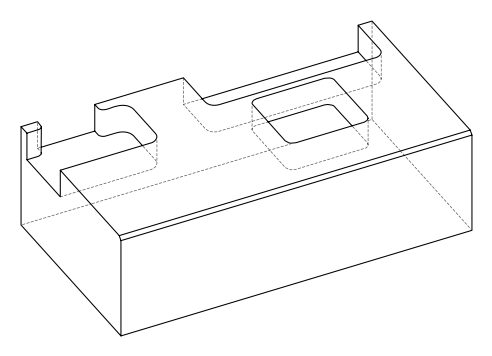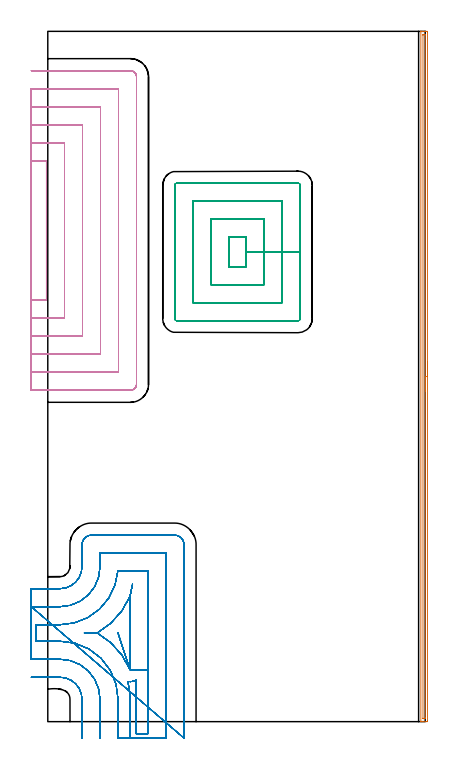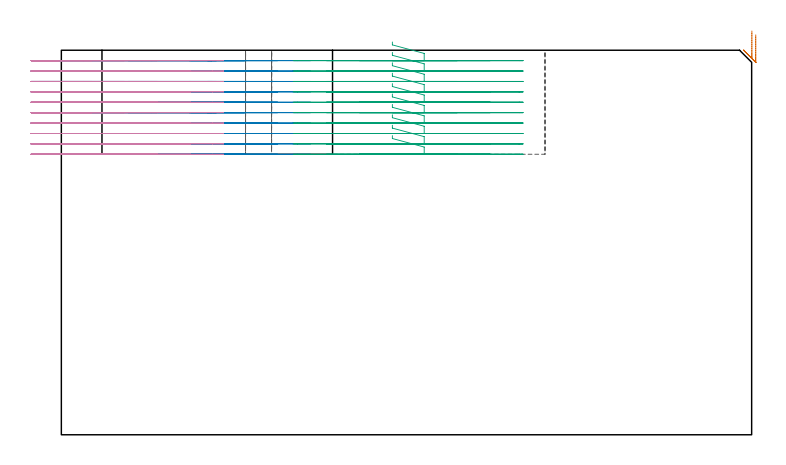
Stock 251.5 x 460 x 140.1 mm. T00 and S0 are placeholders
(PLAN: 4 operations, 1 tool changes, 117.5 min)
(1 AREA_MILL | FG_CHAMFER_SURFACE | UGT0205_001 | 7.53 min | 4453 mm3)
(2 MILL_OPEN_POCKET | POCKET_OPEN | NXT0201_012 | Follow Part, ap 4, ae 75% | 32.25 min | 460714 mm3)
(3 MILL_RECTANGULAR_POCKET | POCKET_RECTANGULAR_STRAIGHT | NXT0201_012 | Follow Part, ap 4, ae 75% | 18.3 min | 403357 mm3)
(4 MILL_SLOT | SLOT_PARTIAL_RECTANGULAR | NXT0201_012 | Follow Part, ap 4, ae 75% | 59.38 min | 580088 mm3)
(TOOL UGT0205_001 | Chamfer Mill 20 x 3 x 45 deg. | D20 FL50 Z2)
(TOOL NXT0201_012 | ENDMILL 16mm [2P460-1600-NA 1630] | D16 FL38 Z6)
(OP 1 AREA_MILL)
G17 G21 G94 G90
T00 M6
G54
G17 G0 G90 X253. Y240. S1061 M3
G43 Z150.1 H0
Z145.7
G94 G1 Y239.962 Z144.828 F250.
Y239.848 Z143.963
Y239.659 Z143.112
Y239.397 Z142.28
Y239.063 Z141.474
Y238.66 Z140.7
Y238.192 Z139.964
Y237.661 Z139.272
Y237.071 Z138.629
Y236.428 Z138.04
Y235.736 Z137.508
Y235. Z137.04
Y234.226 Z136.637
Y233.42 Z136.303
Y232.588 Z136.041
Y231.737 Z135.852
Y230.872 Z135.738
Y230. Z135.7
X252.999 Y0.63 Z135.701
X252.996 Y0.189 Z135.702
X252.991 Y0.01 Z135.705
X252.561 Y0. Z136.134
X249.919 Z138.775
X249.198 Z139.502
X248.96 Z139.74
X248.599 Z140.091
Y0.004 Z140.092
X248.6 Y0.183 Z140.1
Y459.817
X248.599 Y459.996 Z140.092
Y459.997 Z140.091
X248.959 Y460. Z139.741
X249.198 Z139.502
X249.919 Z138.775
X251.161 Z137.536
X251.681 Z137.014
X252.301 Z136.394
X252.561 Y459.997 Z136.134
X252.991 Y459.99 Z135.705
X252.996 Y459.811 Z135.702
X252.999 Y459.37 Z135.701
X253. Y230. Z135.7
X251.586 Z137.114
X251.585 Y2.516 Z137.115
X251.584 Y2.419 Z137.116
X251.579 Y2.029 Z137.121
X251.203 Y2.009 Z137.497
X250.8 Y2.003 Z137.9
X250.331 Y2. Z138.369
X250.109 Y2.002 Z138.591
X250.074 Y2.004 Z138.626
X250.039 Y2.01 Z138.661
X250.021 Y2.016 Z138.679
X250.02 Y2.043 Z138.68
X250.015 Y2.322 Z138.685
Y457.484
X250.016 Y457.581 Z138.684
X250.021 Y457.971 Z138.679
X250.397 Y457.991 Z138.303
X250.8 Y457.997 Z137.9
X251.269 Y458. Z137.431
X251.491 Y457.998 Z137.209
X251.526 Y457.996 Z137.174
X251.561 Y457.99 Z137.139
X251.579 Y457.984 Z137.121
X251.58 Y457.957 Z137.12
X251.585 Y457.678 Z137.115
X251.586 Y230. Z137.114
Y229.129 Z137.152
Y228.264 Z137.266
Y227.412 Z137.455
Y226.58 Z137.717
Y225.774 Z138.051
Y225. Z138.454
Y224.264 Z138.923
Y223.572 Z139.454
Y222.929 Z140.043
Y222.34 Z140.686
Y221.809 Z141.378
Y221.34 Z142.114
Y220.937 Z142.888
Y220.603 Z143.694
Y220.341 Z144.526
Y220.152 Z145.378
Y220.038 Z146.243
Y220. Z147.114
G0 Z150.1
M5
M2
(OP 2 MILL_OPEN_POCKET)
G17 G21 G94 G90
T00 M6
G54
G17 G0 G90 X54.8 Y-11. S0 M3
G43 Z150.1 H1
Z136.31
G94 G1 Y-8. F250.
Y14.9 F500.
G3 X53.262 Y26.788 R46.7
X58.8 Y27.71 R8.
G1 Y-8.
X66.8
Y34.638
X54.8
X46.8 Y59.036
Y59.164
X46.727 Y59.1
X46.8 Y59.036
X54.8 Y34.638
Y83.562
X56.501 Y91.749
X54.8 Y83.562
G2 X32.936 Y59.1 R50.7
G1 X24.361
X32.936
G2 X54.8 Y34.638 R50.7
G1 X66.8
Y100.3
X46.684
G2 X8.1 Y64.6 R38.7
G1 X-8.
Y53.6
X8.1
G2 X46.8 Y14.9 R38.7
G1 Y-8.
Y-11. F250.
X78.8
Y-8.
Y112.3 F500.
X34.8
Y103.3
G2 X8.1 Y76.6 R26.7
G1 X-8.
X-11. F250.
X90.8 Y-11. F500.
Y-8. F250.
Y117.9 F500.
G3 X84.4 Y124.3 R6.4
G1 X29.2
G3 X22.8 Y117.9 R6.4
G1 Y103.3
G2 X8.1 Y88.6 R14.7
G1 X-8.
X-11. F250.
Y41.6
X-8.
X8.1 F500.
G2 X34.8 Y14.9 R26.7
G1 Y-8.
Y-11. F250.
G0 Z150.1
X-11. Y29.6
Z136.31
G1 X-8.
X8.1 F500.
G2 X22.8 Y14.9 R14.7
G1 Y-8.
Y-11. F250.
G0 X54.8 Z132.52
G1 Y-8.
Y14.9 F500.
G3 X53.262 Y26.788 R46.7
X58.8 Y27.71 R8.
G1 Y-8.
X66.8
Y34.638
X54.8
X46.8 Y59.036
Y59.164
X46.727 Y59.1
X46.8 Y59.036
X54.8 Y34.638
Y83.562
X56.501 Y91.749
X54.8 Y83.562
G2 X32.936 Y59.1 R50.7
G1 X24.361
X32.936
G2 X54.8 Y34.638 R50.7
G1 X66.8
Y100.3
X46.684
G2 X8.1 Y64.6 R38.7
G1 X-8.
Y53.6
X8.1
G2 X46.8 Y14.9 R38.7
G1 Y-8.
Y-11. F250.
X78.8
Y-8.
Y112.3 F500.
X34.8
Y103.3
G2 X8.1 Y76.6 R26.7
G1 X-8.
X-11. F250.
X90.8 Y-11. F500.
Y-8. F250.
Y117.9 F500.
G3 X84.4 Y124.3 R6.4
G1 X29.2
G3 X22.8 Y117.9 R6.4
G1 Y103.3
G2 X8.1 Y88.6 R14.7
G1 X-8.
X-11. F250.
Y41.6
X-8.
X8.1 F500.
G2 X34.8 Y14.9 R26.7
G1 Y-8.
Y-11. F250.
G0 Z150.1
X-11. Y29.6
Z132.52
G1 X-8.
X8.1 F500.
G2 X22.8 Y14.9 R14.7
G1 Y-8.
Y-11. F250.
G0 X54.8 Z128.73
G1 Y-8.
Y14.9 F500.
G3 X53.262 Y26.788 R46.7
X58.8 Y27.71 R8.
G1 Y-8.
X66.8
Y34.638
X54.8
X46.8 Y59.036
Y59.164
X46.727 Y59.1
X46.8 Y59.036
X54.8 Y34.638
Y83.562
X56.501 Y91.749
X54.8 Y83.562
G2 X32.936 Y59.1 R50.7
G1 X24.361
X32.936
G2 X54.8 Y34.638 R50.7
G1 X66.8
Y100.3
X46.684
G2 X8.1 Y64.6 R38.7
G1 X-8.
Y53.6
X8.1
G2 X46.8 Y14.9 R38.7
G1 Y-8.
Y-11. F250.
X78.8
Y-8.
Y112.3 F500.
X34.8
Y103.3
G2 X8.1 Y76.6 R26.7
G1 X-8.
X-11. F250.
X90.8 Y-11. F500.
Y-8. F250.
Y117.9 F500.
G3 X84.4 Y124.3 R6.4
G1 X29.2
G3 X22.8 Y117.9 R6.4
G1 Y103.3
G2 X8.1 Y88.6 R14.7
G1 X-8.
X-11. F250.
Y41.6
X-8.
X8.1 F500.
G2 X34.8 Y14.9 R26.7
G1 Y-8.
Y-11. F250.
G0 Z150.1
X-11. Y29.6
Z128.73
G1 X-8.
X8.1 F500.
G2 X22.8 Y14.9 R14.7
G1 Y-8.
Y-11. F250.
G0 X54.8 Z124.94
G1 Y-8.
Y14.9 F500.
G3 X53.262 Y26.788 R46.7
X58.8 Y27.71 R8.
G1 Y-8.
X66.8
Y34.638
X54.8
X46.8 Y59.036
Y59.164
X46.727 Y59.1
X46.8 Y59.036
X54.8 Y34.638
Y83.562
X56.501 Y91.749
X54.8 Y83.562
G2 X32.936 Y59.1 R50.7
G1 X24.361
X32.936
G2 X54.8 Y34.638 R50.7
G1 X66.8
Y100.3
X46.684
G2 X8.1 Y64.6 R38.7
G1 X-8.
Y53.6
X8.1
G2 X46.8 Y14.9 R38.7
G1 Y-8.
Y-11. F250.
X78.8
Y-8.
Y112.3 F500.
X34.8
Y103.3
G2 X8.1 Y76.6 R26.7
G1 X-8.
X-11. F250.
X90.8 Y-11. F500.
Y-8. F250.
Y117.9 F500.
G3 X84.4 Y124.3 R6.4
G1 X29.2
G3 X22.8 Y117.9 R6.4
G1 Y103.3
G2 X8.1 Y88.6 R14.7
G1 X-8.
X-11. F250.
Y41.6
X-8.
X8.1 F500.
G2 X34.8 Y14.9 R26.7
G1 Y-8.
Y-11. F250.
G0 Z150.1
X-11. Y29.6
Z124.94
G1 X-8.
X8.1 F500.
G2 X22.8 Y14.9 R14.7
G1 Y-8.
Y-11. F250.
G0 X54.8 Z121.15
G1 Y-8.
Y14.9 F500.
G3 X53.262 Y26.788 R46.7
X58.8 Y27.71 R8.
G1 Y-8.
X66.8
Y34.638
X54.8
X46.8 Y59.036
Y59.164
X46.727 Y59.1
X46.8 Y59.036
X54.8 Y34.638
Y83.562
X56.501 Y91.749
X54.8 Y83.562
G2 X32.936 Y59.1 R50.7
G1 X24.361
X32.936
G2 X54.8 Y34.638 R50.7
G1 X66.8
Y100.3
X46.684
G2 X8.1 Y64.6 R38.7
G1 X-8.
Y53.6
X8.1
G2 X46.8 Y14.9 R38.7
G1 Y-8.
Y-11. F250.
X78.8
Y-8.
Y112.3 F500.
X34.8
Y103.3
G2 X8.1 Y76.6 R26.7
G1 X-8.
X-11. F250.
X90.8 Y-11. F500.
Y-8. F250.
Y117.9 F500.
G3 X84.4 Y124.3 R6.4
G1 X29.2
G3 X22.8 Y117.9 R6.4
G1 Y103.3
G2 X8.1 Y88.6 R14.7
G1 X-8.
X-11. F250.
Y41.6
X-8.
X8.1 F500.
G2 X34.8 Y14.9 R26.7
G1 Y-8.
Y-11. F250.
G0 Z150.1
X-11. Y29.6
Z121.15
G1 X-8.
X8.1 F500.
G2 X22.8 Y14.9 R14.7
G1 Y-8.
Y-11. F250.
G0 X54.8 Z117.36
G1 Y-8.
Y14.9 F500.
G3 X53.262 Y26.788 R46.7
X58.8 Y27.71 R8.
G1 Y-8.
X66.8
Y34.638
X54.8
X46.8 Y59.036
Y59.164
X46.727 Y59.1
X46.8 Y59.036
X54.8 Y34.638
Y83.562
X56.501 Y91.749
X54.8 Y83.562
G2 X32.936 Y59.1 R50.7
G1 X24.361
X32.936
G2 X54.8 Y34.638 R50.7
G1 X66.8
Y100.3
X46.684
G2 X8.1 Y64.6 R38.7
G1 X-8.
Y53.6
X8.1
G2 X46.8 Y14.9 R38.7
G1 Y-8.
Y-11. F250.
X78.8
Y-8.
Y112.3 F500.
X34.8
Y103.3
G2 X8.1 Y76.6 R26.7
G1 X-8.
X-11. F250.
X90.8 Y-11. F500.
Y-8. F250.
Y117.9 F500.
G3 X84.4 Y124.3 R6.4
G1 X29.2
G3 X22.8 Y117.9 R6.4
G1 Y103.3
G2 X8.1 Y88.6 R14.7
G1 X-8.
X-11. F250.
Y41.6
X-8.
X8.1 F500.
G2 X34.8 Y14.9 R26.7
G1 Y-8.
Y-11. F250.
G0 Z150.1
X-11. Y29.6
Z117.36
G1 X-8.
X8.1 F500.
G2 X22.8 Y14.9 R14.7
G1 Y-8.
Y-11. F250.
G0 X54.8 Z113.57
G1 Y-8.
Y14.9 F500.
G3 X53.262 Y26.788 R46.7
X58.8 Y27.71 R8.
G1 Y-8.
X66.8
Y34.638
X54.8
X46.8 Y59.036
Y59.164
X46.727 Y59.1
X46.8 Y59.036
X54.8 Y34.638
Y83.562
X56.501 Y91.749
X54.8 Y83.562
G2 X32.936 Y59.1 R50.7
G1 X24.361
X32.936
G2 X54.8 Y34.638 R50.7
G1 X66.8
Y100.3
X46.684
G2 X8.1 Y64.6 R38.7
G1 X-8.
Y53.6
X8.1
G2 X46.8 Y14.9 R38.7
G1 Y-8.
Y-11. F250.
X78.8
Y-8.
Y112.3 F500.
X34.8
Y103.3
G2 X8.1 Y76.6 R26.7
G1 X-8.
X-11. F250.
X90.8 Y-11. F500.
Y-8. F250.
Y117.9 F500.
G3 X84.4 Y124.3 R6.4
G1 X29.2
G3 X22.8 Y117.9 R6.4
G1 Y103.3
G2 X8.1 Y88.6 R14.7
G1 X-8.
X-11. F250.
Y41.6
X-8.
X8.1 F500.
G2 X34.8 Y14.9 R26.7
G1 Y-8.
Y-11. F250.
G0 Z150.1
X-11. Y29.6
Z113.57
G1 X-8.
X8.1 F500.
G2 X22.8 Y14.9 R14.7
G1 Y-8.
Y-11. F250.
G0 X54.8 Z109.78
G1 Y-8.
Y14.9 F500.
G3 X53.262 Y26.788 R46.7
X58.8 Y27.71 R8.
G1 Y-8.
X66.8
Y34.638
X54.8
X46.8 Y59.036
Y59.164
X46.727 Y59.1
X46.8 Y59.036
X54.8 Y34.638
Y83.562
X56.501 Y91.749
X54.8 Y83.562
G2 X32.936 Y59.1 R50.7
G1 X24.361
X32.936
G2 X54.8 Y34.638 R50.7
G1 X66.8
Y100.3
X46.684
G2 X8.1 Y64.6 R38.7
G1 X-8.
Y53.6
X8.1
G2 X46.8 Y14.9 R38.7
G1 Y-8.
Y-11. F250.
X78.8
Y-8.
Y112.3 F500.
X34.8
Y103.3
G2 X8.1 Y76.6 R26.7
G1 X-8.
X-11. F250.
X90.8 Y-11. F500.
Y-8. F250.
Y117.9 F500.
G3 X84.4 Y124.3 R6.4
G1 X29.2
G3 X22.8 Y117.9 R6.4
G1 Y103.3
G2 X8.1 Y88.6 R14.7
G1 X-8.
X-11. F250.
Y41.6
X-8.
X8.1 F500.
G2 X34.8 Y14.9 R26.7
G1 Y-8.
Y-11. F250.
G0 Z150.1
X-11. Y29.6
Z109.78
G1 X-8.
X8.1 F500.
G2 X22.8 Y14.9 R14.7
G1 Y-8.
Y-11. F250.
G0 X54.8 Z105.99
G1 Y-8.
Y14.9 F500.
G3 X53.262 Y26.788 R46.7
X58.8 Y27.71 R8.
G1 Y-8.
X66.8
Y34.638
X54.8
X46.8 Y59.036
Y59.164
X46.727 Y59.1
X46.8 Y59.036
X54.8 Y34.638
Y83.562
X56.501 Y91.749
X54.8 Y83.562
G2 X32.936 Y59.1 R50.7
G1 X24.361
X32.936
G2 X54.8 Y34.638 R50.7
G1 X66.8
Y100.3
X46.684
G2 X8.1 Y64.6 R38.7
G1 X-8.
Y53.6
X8.1
G2 X46.8 Y14.9 R38.7
G1 Y-8.
Y-11. F250.
X78.8
Y-8.
Y112.3 F500.
X34.8
Y103.3
G2 X8.1 Y76.6 R26.7
G1 X-8.
X-11. F250.
X90.8 Y-11. F500.
Y-8. F250.
Y117.9 F500.
G3 X84.4 Y124.3 R6.4
G1 X29.2
G3 X22.8 Y117.9 R6.4
G1 Y103.3
G2 X8.1 Y88.6 R14.7
G1 X-8.
X-11. F250.
Y41.6
X-8.
X8.1 F500.
G2 X34.8 Y14.9 R26.7
G1 Y-8.
Y-11. F250.
G0 Z150.1
X-11. Y29.6
Z105.99
G1 X-8.
X8.1 F500.
G2 X22.8 Y14.9 R14.7
G1 Y-8.
Y-11. F250.
G0 X54.8 Z102.2
G1 Y-8.
Y14.9 F500.
G3 X53.262 Y26.788 R46.7
X58.8 Y27.71 R8.
G1 Y-8.
X66.8
Y34.638
X54.8
X46.8 Y59.036
Y59.164
X46.727 Y59.1
X46.8 Y59.036
X54.8 Y34.638
Y83.562
X56.501 Y91.749
X54.8 Y83.562
G2 X32.936 Y59.1 R50.7
G1 X24.361
X32.936
G2 X54.8 Y34.638 R50.7
G1 X66.8
Y100.3
X46.684
G2 X8.1 Y64.6 R38.7
G1 X-8.
Y53.6
X8.1
G2 X46.8 Y14.9 R38.7
G1 Y-8.
Y-11. F250.
X78.8
Y-8.
Y112.3 F500.
X34.8
Y103.3
G2 X8.1 Y76.6 R26.7
G1 X-8.
X-11. F250.
X90.8 Y-11. F500.
Y-8. F250.
Y117.9 F500.
G3 X84.4 Y124.3 R6.4
G1 X29.2
G3 X22.8 Y117.9 R6.4
G1 Y103.3
G2 X8.1 Y88.6 R14.7
G1 X-8.
X-11. F250.
Y41.6
X-8.
X8.1 F500.
G2 X34.8 Y14.9 R26.7
G1 Y-8.
Y-11. F250.
G0 Z150.1
X-11. Y29.6
Z102.2
G1 X-8.
X8.1 F500.
G2 X22.8 Y14.9 R14.7
G1 Y-8.
Y-11. F250.
G0 Z150.1
M5
M2
(OP 3 MILL_RECTANGULAR_POCKET)
G17 G21 G94 G90
T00 M6
G54
G17 G0 G90 X120.6 Y307.141 S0 M3
G43 Z150.1 H1
Z143.1
G94 G1 Y303.2 Z142.044 F250.
X132.2 Z138.936
Y313. Z136.31
Y322.8 F500.
X120.6
Y303.2
X132.2
Y313.
X144.2
Y334.8
X108.6
Y291.2
X144.2
Y313.
X156.2
Y346.8
X96.6
Y279.2
X156.2
Y313.
X168.2
Y357.4
G3 X166.8 Y358.8 R1.4
G1 X86.
G3 X84.6 Y357.4 R1.4
G1 Y268.6
G3 X86. Y267.2 R1.4
G1 X166.8
G3 X168.2 Y268.6 R1.4
G1 Y313.
Y314.
G0 X120.6 Y307.141 Z139.31
G1 Y303.2 Z138.254 F250.
X132.2 Z135.146
Y313. Z132.52
Y322.8 F500.
X120.6
Y303.2
X132.2
Y313.
X144.2
Y334.8
X108.6
Y291.2
X144.2
Y313.
X156.2
Y346.8
X96.6
Y279.2
X156.2
Y313.
X168.2
Y357.4
G3 X166.8 Y358.8 R1.4
G1 X86.
G3 X84.6 Y357.4 R1.4
G1 Y268.6
G3 X86. Y267.2 R1.4
G1 X166.8
G3 X168.2 Y268.6 R1.4
G1 Y313.
Y314.
G0 X120.6 Y307.141 Z135.52
G1 Y303.2 Z134.464 F250.
X132.2 Z131.356
Y313. Z128.73
Y322.8 F500.
X120.6
Y303.2
X132.2
Y313.
X144.2
Y334.8
X108.6
Y291.2
X144.2
Y313.
X156.2
Y346.8
X96.6
Y279.2
X156.2
Y313.
X168.2
Y357.4
G3 X166.8 Y358.8 R1.4
G1 X86.
G3 X84.6 Y357.4 R1.4
G1 Y268.6
G3 X86. Y267.2 R1.4
G1 X166.8
G3 X168.2 Y268.6 R1.4
G1 Y313.
Y314.
G0 X120.6 Y307.141 Z131.73
G1 Y303.2 Z130.674 F250.
X132.2 Z127.566
Y313. Z124.94
Y322.8 F500.
X120.6
Y303.2
X132.2
Y313.
X144.2
Y334.8
X108.6
Y291.2
X144.2
Y313.
X156.2
Y346.8
X96.6
Y279.2
X156.2
Y313.
X168.2
Y357.4
G3 X166.8 Y358.8 R1.4
G1 X86.
G3 X84.6 Y357.4 R1.4
G1 Y268.6
G3 X86. Y267.2 R1.4
G1 X166.8
G3 X168.2 Y268.6 R1.4
G1 Y313.
Y314.
G0 X120.6 Y307.141 Z127.94
G1 Y303.2 Z126.884 F250.
X132.2 Z123.776
Y313. Z121.15
Y322.8 F500.
X120.6
Y303.2
X132.2
Y313.
X144.2
Y334.8
X108.6
Y291.2
X144.2
Y313.
X156.2
Y346.8
X96.6
Y279.2
X156.2
Y313.
X168.2
Y357.4
G3 X166.8 Y358.8 R1.4
G1 X86.
G3 X84.6 Y357.4 R1.4
G1 Y268.6
G3 X86. Y267.2 R1.4
G1 X166.8
G3 X168.2 Y268.6 R1.4
G1 Y313.
Y314.
G0 X120.6 Y307.141 Z124.15
G1 Y303.2 Z123.094 F250.
X132.2 Z119.986
Y313. Z117.36
Y322.8 F500.
X120.6
Y303.2
X132.2
Y313.
X144.2
Y334.8
X108.6
Y291.2
X144.2
Y313.
X156.2
Y346.8
X96.6
Y279.2
X156.2
Y313.
X168.2
Y357.4
G3 X166.8 Y358.8 R1.4
G1 X86.
G3 X84.6 Y357.4 R1.4
G1 Y268.6
G3 X86. Y267.2 R1.4
G1 X166.8
G3 X168.2 Y268.6 R1.4
G1 Y313.
Y314.
G0 X120.6 Y307.141 Z120.36
G1 Y303.2 Z119.304 F250.
X132.2 Z116.196
Y313. Z113.57
Y322.8 F500.
X120.6
Y303.2
X132.2
Y313.
X144.2
Y334.8
X108.6
Y291.2
X144.2
Y313.
X156.2
Y346.8
X96.6
Y279.2
X156.2
Y313.
X168.2
Y357.4
G3 X166.8 Y358.8 R1.4
G1 X86.
G3 X84.6 Y357.4 R1.4
G1 Y268.6
G3 X86. Y267.2 R1.4
G1 X166.8
G3 X168.2 Y268.6 R1.4
G1 Y313.
Y314.
G0 X120.6 Y307.141 Z116.57
G1 Y303.2 Z115.514 F250.
X132.2 Z112.406
Y313. Z109.78
Y322.8 F500.
X120.6
Y303.2
X132.2
Y313.
X144.2
Y334.8
X108.6
Y291.2
X144.2
Y313.
X156.2
Y346.8
X96.6
Y279.2
X156.2
Y313.
X168.2
Y357.4
G3 X166.8 Y358.8 R1.4
G1 X86.
G3 X84.6 Y357.4 R1.4
G1 Y268.6
G3 X86. Y267.2 R1.4
G1 X166.8
G3 X168.2 Y268.6 R1.4
G1 Y313.
Y314.
G0 X120.6 Y307.141 Z112.78
G1 Y303.2 Z111.724 F250.
X132.2 Z108.616
Y313. Z105.99
Y322.8 F500.
X120.6
Y303.2
X132.2
Y313.
X144.2
Y334.8
X108.6
Y291.2
X144.2
Y313.
X156.2
Y346.8
X96.6
Y279.2
X156.2
Y313.
X168.2
Y357.4
G3 X166.8 Y358.8 R1.4
G1 X86.
G3 X84.6 Y357.4 R1.4
G1 Y268.6
G3 X86. Y267.2 R1.4
G1 X166.8
G3 X168.2 Y268.6 R1.4
G1 Y313.
Y314.
G0 X120.6 Y307.141 Z108.99
G1 Y303.2 Z107.934 F250.
X132.2 Z104.826
Y313. Z102.2
Y322.8 F500.
X120.6
Y303.2
X132.2
Y313.
X144.2
Y334.8
X108.6
Y291.2
X144.2
Y313.
X156.2
Y346.8
X96.6
Y279.2
X156.2
Y313.
X168.2
Y357.4
G3 X166.8 Y358.8 R1.4
G1 X86.
G3 X84.6 Y357.4 R1.4
G1 Y268.6
G3 X86. Y267.2 R1.4
G1 X166.8
G3 X168.2 Y268.6 R1.4
G1 Y313.
Y314.
G0 Z150.1
M5
M2
(OP 4 MILL_SLOT)
G17 G21 G94 G90
T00 M6
G54
G17 G0 G90 X-11. Y280.8 S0 M3
G43 Z150.1 H1
Z136.31
G94 G1 X-8. F250.
X-0.9 F500.
Y373.8
X-8.
X-11. F250.
Y268.8
X-8.
X11.1 F500.
Y385.8
X-8.
X-11. F250.
Y256.8
X-8.
X23.1 F500.
Y397.8
X-8.
X-11. F250.
Y244.8
X-8.
X35.1 F500.
Y409.8
X-8.
X-11. F250.
Y232.8
X-8.
X47.1 F500.
Y421.8
X-8.
X-11. F250.
Y220.8
X-8.
X55.1 F500.
G3 X59.1 Y224.8 R4.
G1 Y429.8
G3 X55.1 Y433.8 R4.
G1 X-8.
X-11. F250.
G0 Y280.8 Z132.52
G1 X-8.
X-0.9 F500.
Y373.8
X-8.
X-11. F250.
Y268.8
X-8.
X11.1 F500.
Y385.8
X-8.
X-11. F250.
Y256.8
X-8.
X23.1 F500.
Y397.8
X-8.
X-11. F250.
Y244.8
X-8.
X35.1 F500.
Y409.8
X-8.
X-11. F250.
Y232.8
X-8.
X47.1 F500.
Y421.8
X-8.
X-11. F250.
Y220.8
X-8.
X55.1 F500.
G3 X59.1 Y224.8 R4.
G1 Y429.8
G3 X55.1 Y433.8 R4.
G1 X-8.
X-11. F250.
G0 Y280.8 Z128.73
G1 X-8.
X-0.9 F500.
Y373.8
X-8.
X-11. F250.
Y268.8
X-8.
X11.1 F500.
Y385.8
X-8.
X-11. F250.
Y256.8
X-8.
X23.1 F500.
Y397.8
X-8.
X-11. F250.
Y244.8
X-8.
X35.1 F500.
Y409.8
X-8.
X-11. F250.
Y232.8
X-8.
X47.1 F500.
Y421.8
X-8.
X-11. F250.
Y220.8
X-8.
X55.1 F500.
G3 X59.1 Y224.8 R4.
G1 Y429.8
G3 X55.1 Y433.8 R4.
G1 X-8.
X-11. F250.
G0 Y280.8 Z124.94
G1 X-8.
X-0.9 F500.
Y373.8
X-8.
X-11. F250.
Y268.8
X-8.
X11.1 F500.
Y385.8
X-8.
X-11. F250.
Y256.8
X-8.
X23.1 F500.
Y397.8
X-8.
X-11. F250.
Y244.8
X-8.
X35.1 F500.
Y409.8
X-8.
X-11. F250.
Y232.8
X-8.
X47.1 F500.
Y421.8
X-8.
X-11. F250.
Y220.8
X-8.
X55.1 F500.
G3 X59.1 Y224.8 R4.
G1 Y429.8
G3 X55.1 Y433.8 R4.
G1 X-8.
X-11. F250.
G0 Y280.8 Z121.15
G1 X-8.
X-0.9 F500.
Y373.8
X-8.
X-11. F250.
Y268.8
X-8.
X11.1 F500.
Y385.8
X-8.
X-11. F250.
Y256.8
X-8.
X23.1 F500.
Y397.8
X-8.
X-11. F250.
Y244.8
X-8.
X35.1 F500.
Y409.8
X-8.
X-11. F250.
Y232.8
X-8.
X47.1 F500.
Y421.8
X-8.
X-11. F250.
Y220.8
X-8.
X55.1 F500.
G3 X59.1 Y224.8 R4.
G1 Y429.8
G3 X55.1 Y433.8 R4.
G1 X-8.
X-11. F250.
G0 Y280.8 Z117.36
G1 X-8.
X-0.9 F500.
Y373.8
X-8.
X-11. F250.
Y268.8
X-8.
X11.1 F500.
Y385.8
X-8.
X-11. F250.
Y256.8
X-8.
X23.1 F500.
Y397.8
X-8.
X-11. F250.
Y244.8
X-8.
X35.1 F500.
Y409.8
X-8.
X-11. F250.
Y232.8
X-8.
X47.1 F500.
Y421.8
X-8.
X-11. F250.
Y220.8
X-8.
X55.1 F500.
G3 X59.1 Y224.8 R4.
G1 Y429.8
G3 X55.1 Y433.8 R4.
G1 X-8.
X-11. F250.
G0 Y280.8 Z113.57
G1 X-8.
X-0.9 F500.
Y373.8
X-8.
X-11. F250.
Y268.8
X-8.
X11.1 F500.
Y385.8
X-8.
X-11. F250.
Y256.8
X-8.
X23.1 F500.
Y397.8
X-8.
X-11. F250.
Y244.8
X-8.
X35.1 F500.
Y409.8
X-8.
X-11. F250.
Y232.8
X-8.
X47.1 F500.
Y421.8
X-8.
X-11. F250.
Y220.8
X-8.
X55.1 F500.
G3 X59.1 Y224.8 R4.
G1 Y429.8
G3 X55.1 Y433.8 R4.
G1 X-8.
X-11. F250.
G0 Y280.8 Z109.78
G1 X-8.
X-0.9 F500.
Y373.8
X-8.
X-11. F250.
Y268.8
X-8.
X11.1 F500.
Y385.8
X-8.
X-11. F250.
Y256.8
X-8.
X23.1 F500.
Y397.8
X-8.
X-11. F250.
Y244.8
X-8.
X35.1 F500.
Y409.8
X-8.
X-11. F250.
Y232.8
X-8.
X47.1 F500.
Y421.8
X-8.
X-11. F250.
Y220.8
X-8.
X55.1 F500.
G3 X59.1 Y224.8 R4.
G1 Y429.8
G3 X55.1 Y433.8 R4.
G1 X-8.
X-11. F250.
G0 Y280.8 Z105.99
G1 X-8.
X-0.9 F500.
Y373.8
X-8.
X-11. F250.
Y268.8
X-8.
X11.1 F500.
Y385.8
X-8.
X-11. F250.
Y256.8
X-8.
X23.1 F500.
Y397.8
X-8.
X-11. F250.
Y244.8
X-8.
X35.1 F500.
Y409.8
X-8.
X-11. F250.
Y232.8
X-8.
X47.1 F500.
Y421.8
X-8.
X-11. F250.
Y220.8
X-8.
X55.1 F500.
G3 X59.1 Y224.8 R4.
G1 Y429.8
G3 X55.1 Y433.8 R4.
G1 X-8.
X-11. F250.
G0 Y280.8 Z102.2
G1 X-8.
X-0.9 F500.
Y373.8
X-8.
X-11. F250.
Y268.8
X-8.
X11.1 F500.
Y385.8
X-8.
X-11. F250.
Y256.8
X-8.
X23.1 F500.
Y397.8
X-8.
X-11. F250.
Y244.8
X-8.
X35.1 F500.
Y409.8
X-8.
X-11. F250.
Y232.8
X-8.
X47.1 F500.
Y421.8
X-8.
X-11. F250.
Y220.8
X-8.
X55.1 F500.
G3 X59.1 Y224.8 R4.
G1 Y429.8
G3 X55.1 Y433.8 R4.
G1 X-8.
X-11. F250.
G0 Z150.1
M5
M2
